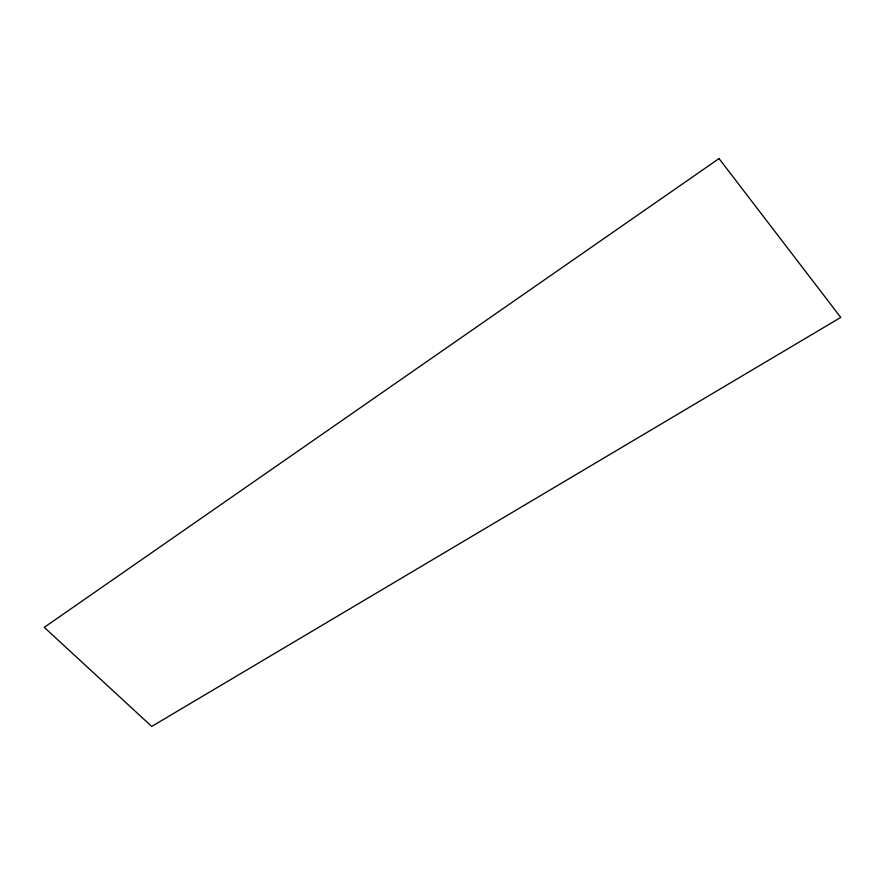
<?xml version="1.0" encoding="UTF-8"?>
<svg xmlns="http://www.w3.org/2000/svg" width="885" height="885" viewBox="0 0 885 885"><rect width="100%" height="100%" fill="white"/><g stroke="black" fill="none" stroke-linecap="round" stroke-linejoin="round"><path stroke-width="1.33" d="M719.04 158.57L44.25 627.354L151.733 726.43L840.75 317.416L719.04 158.57"/></g></svg>
